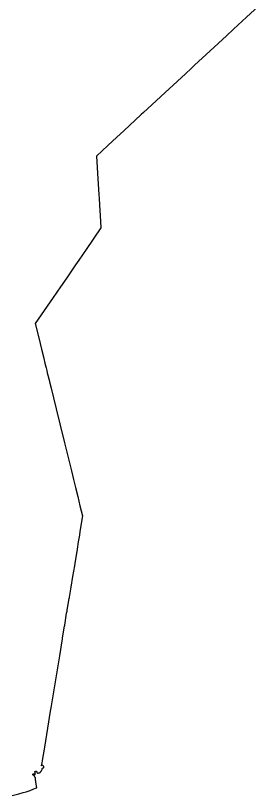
# Model space of a CAD drawing. Extents: x 293476 to 779698, y 145469 to 460400.
# Drawn here: x 726143 to 732275, y 188102 to 207815 of the extents above; entities that cross this region are included whole.
import ezdxf

# ---------------------------------------------------------------- set-up
doc = ezdxf.new("R2010")
doc.units = 0
doc.layers.add('Level 31', color=7, linetype='Continuous')

msp = doc.modelspace()

# ---------------------------------------------------------------- linework, layer by layer
at = {"layer": 'Level 31'}
for points in [[(732275, 208051), (731978, 207776), (731650, 207472), (731466, 207302), (731056, 206922), (730662, 206559), (730576, 206479), (730433, 206346), (730020, 205964), (729373, 205365), (729318, 205314), (728875, 204905), (728702, 204743), (728474, 204533), (728184, 204265), (728211, 203835), (728245, 203287), (728251, 203202), (728262, 203025), (728278, 202765), (728278, 202757)], [(728278, 202757), (728297, 202449), (727921, 201898), (727736, 201628), (727659, 201513), (727433, 201185), (727279, 200960), (727186, 200825), (727089, 200685), (726636, 200034), (726727, 199666), (726798, 199378), (726852, 199158), (726854, 199149), (726884, 199027), (726908, 198932), (726912, 198913), (726929, 198845), (726944, 198786), (726996, 198574), (727000, 198558), (727040, 198394), (727099, 198152), (727169, 197874), (727262, 197493), (727380, 197013), (727537, 196374), (727553, 196307), (727608, 196086), (727656, 195887), (727712, 195658), (727769, 195424), (727832, 195169), (727769, 194776), (727753, 194681), (727725, 194508), (727695, 194325), (727636, 193960), (727627, 193904), (727583, 193632), (727540, 193369), (727499, 193116), (727495, 193089)], [(726053, 188102), (726221, 188141), (726333, 188171), (726412, 188194), (726512, 188227), (726607, 188266), (726648, 188284), (726675, 188296), (726652, 188434), (726651, 188468), (726649, 188478), (726645, 188531), (726645, 188535), (726645, 188536), (726641, 188546), (726639, 188550), (726632, 188562), (726625, 188575), (726617, 188588), (726614, 188592), (726608, 188600), (726605, 188602), (726596, 188609), (726587, 188615), (726586, 188616), (726581, 188619), (726580, 188620), (726578, 188622), (726578, 188629), (726580, 188637), (726582, 188639), (726585, 188643), (726588, 188645), (726591, 188647), (726592, 188647), (726596, 188648), (726598, 188648), (726604, 188647), (726606, 188646), (726609, 188643), (726612, 188640), (726614, 188637), (726618, 188632), (726620, 188630), (726623, 188628), (726626, 188627), (726631, 188626), (726633, 188627), (726636, 188627), (726638, 188630), (726639, 188631), (726640, 188637), (726640, 188640), (726641, 188649), (726635, 188659), (726633, 188668), (726626, 188687), (726625, 188695), (726625, 188697), (726626, 188700), (726628, 188703), (726631, 188705), (726636, 188708), (726645, 188710), (726650, 188711), (726655, 188712), (726663, 188712), (726664, 188712), (726672, 188710), (726673, 188709), (726678, 188704), (726679, 188701), (726681, 188696), (726681, 188691), (726682, 188681), (726682, 188678), (726684, 188675), (726684, 188674), (726685, 188673), (726689, 188670), (726695, 188668), (726698, 188667), (726702, 188666), (726715, 188667), (726727, 188669), (726738, 188671), (726749, 188674), (726757, 188679), (726759, 188681), (726769, 188690), (726774, 188696), (726790, 188715), (726793, 188720), (726806, 188744), (726807, 188747), (726811, 188760), (726813, 188769), (726817, 188781), (726821, 188788), (726825, 188792), (726826, 188792), (726839, 188795), (726847, 188799), (726849, 188801), (726853, 188806), (726854, 188809), (726856, 188815), (726857, 188819), (726857, 188825), (726856, 188828), (726854, 188833), (726853, 188835), (726849, 188839), (726845, 188842), (726837, 188848), (726834, 188850), (726828, 188854), (726826, 188854), (726818, 188856), (726813, 188857), (726811, 188857), (726808, 188856), (726805, 188855), (726803, 188854), (726800, 188850), (726809, 188897), (726813, 188918), (726824, 188982), (726871, 189272), (726878, 189319), (726957, 189804), (727027, 190232), (727041, 190313), (727182, 191171), (727222, 191424), (727256, 191632), (727326, 192059), (727330, 192081), (727378, 192377), (727382, 192402), (727432, 192708), (727441, 192763), (727446, 192792), (727460, 192878), (727495, 193089)]]:
    msp.add_lwpolyline(points, dxfattribs=at)

doc.saveas('drawing.dxf')
